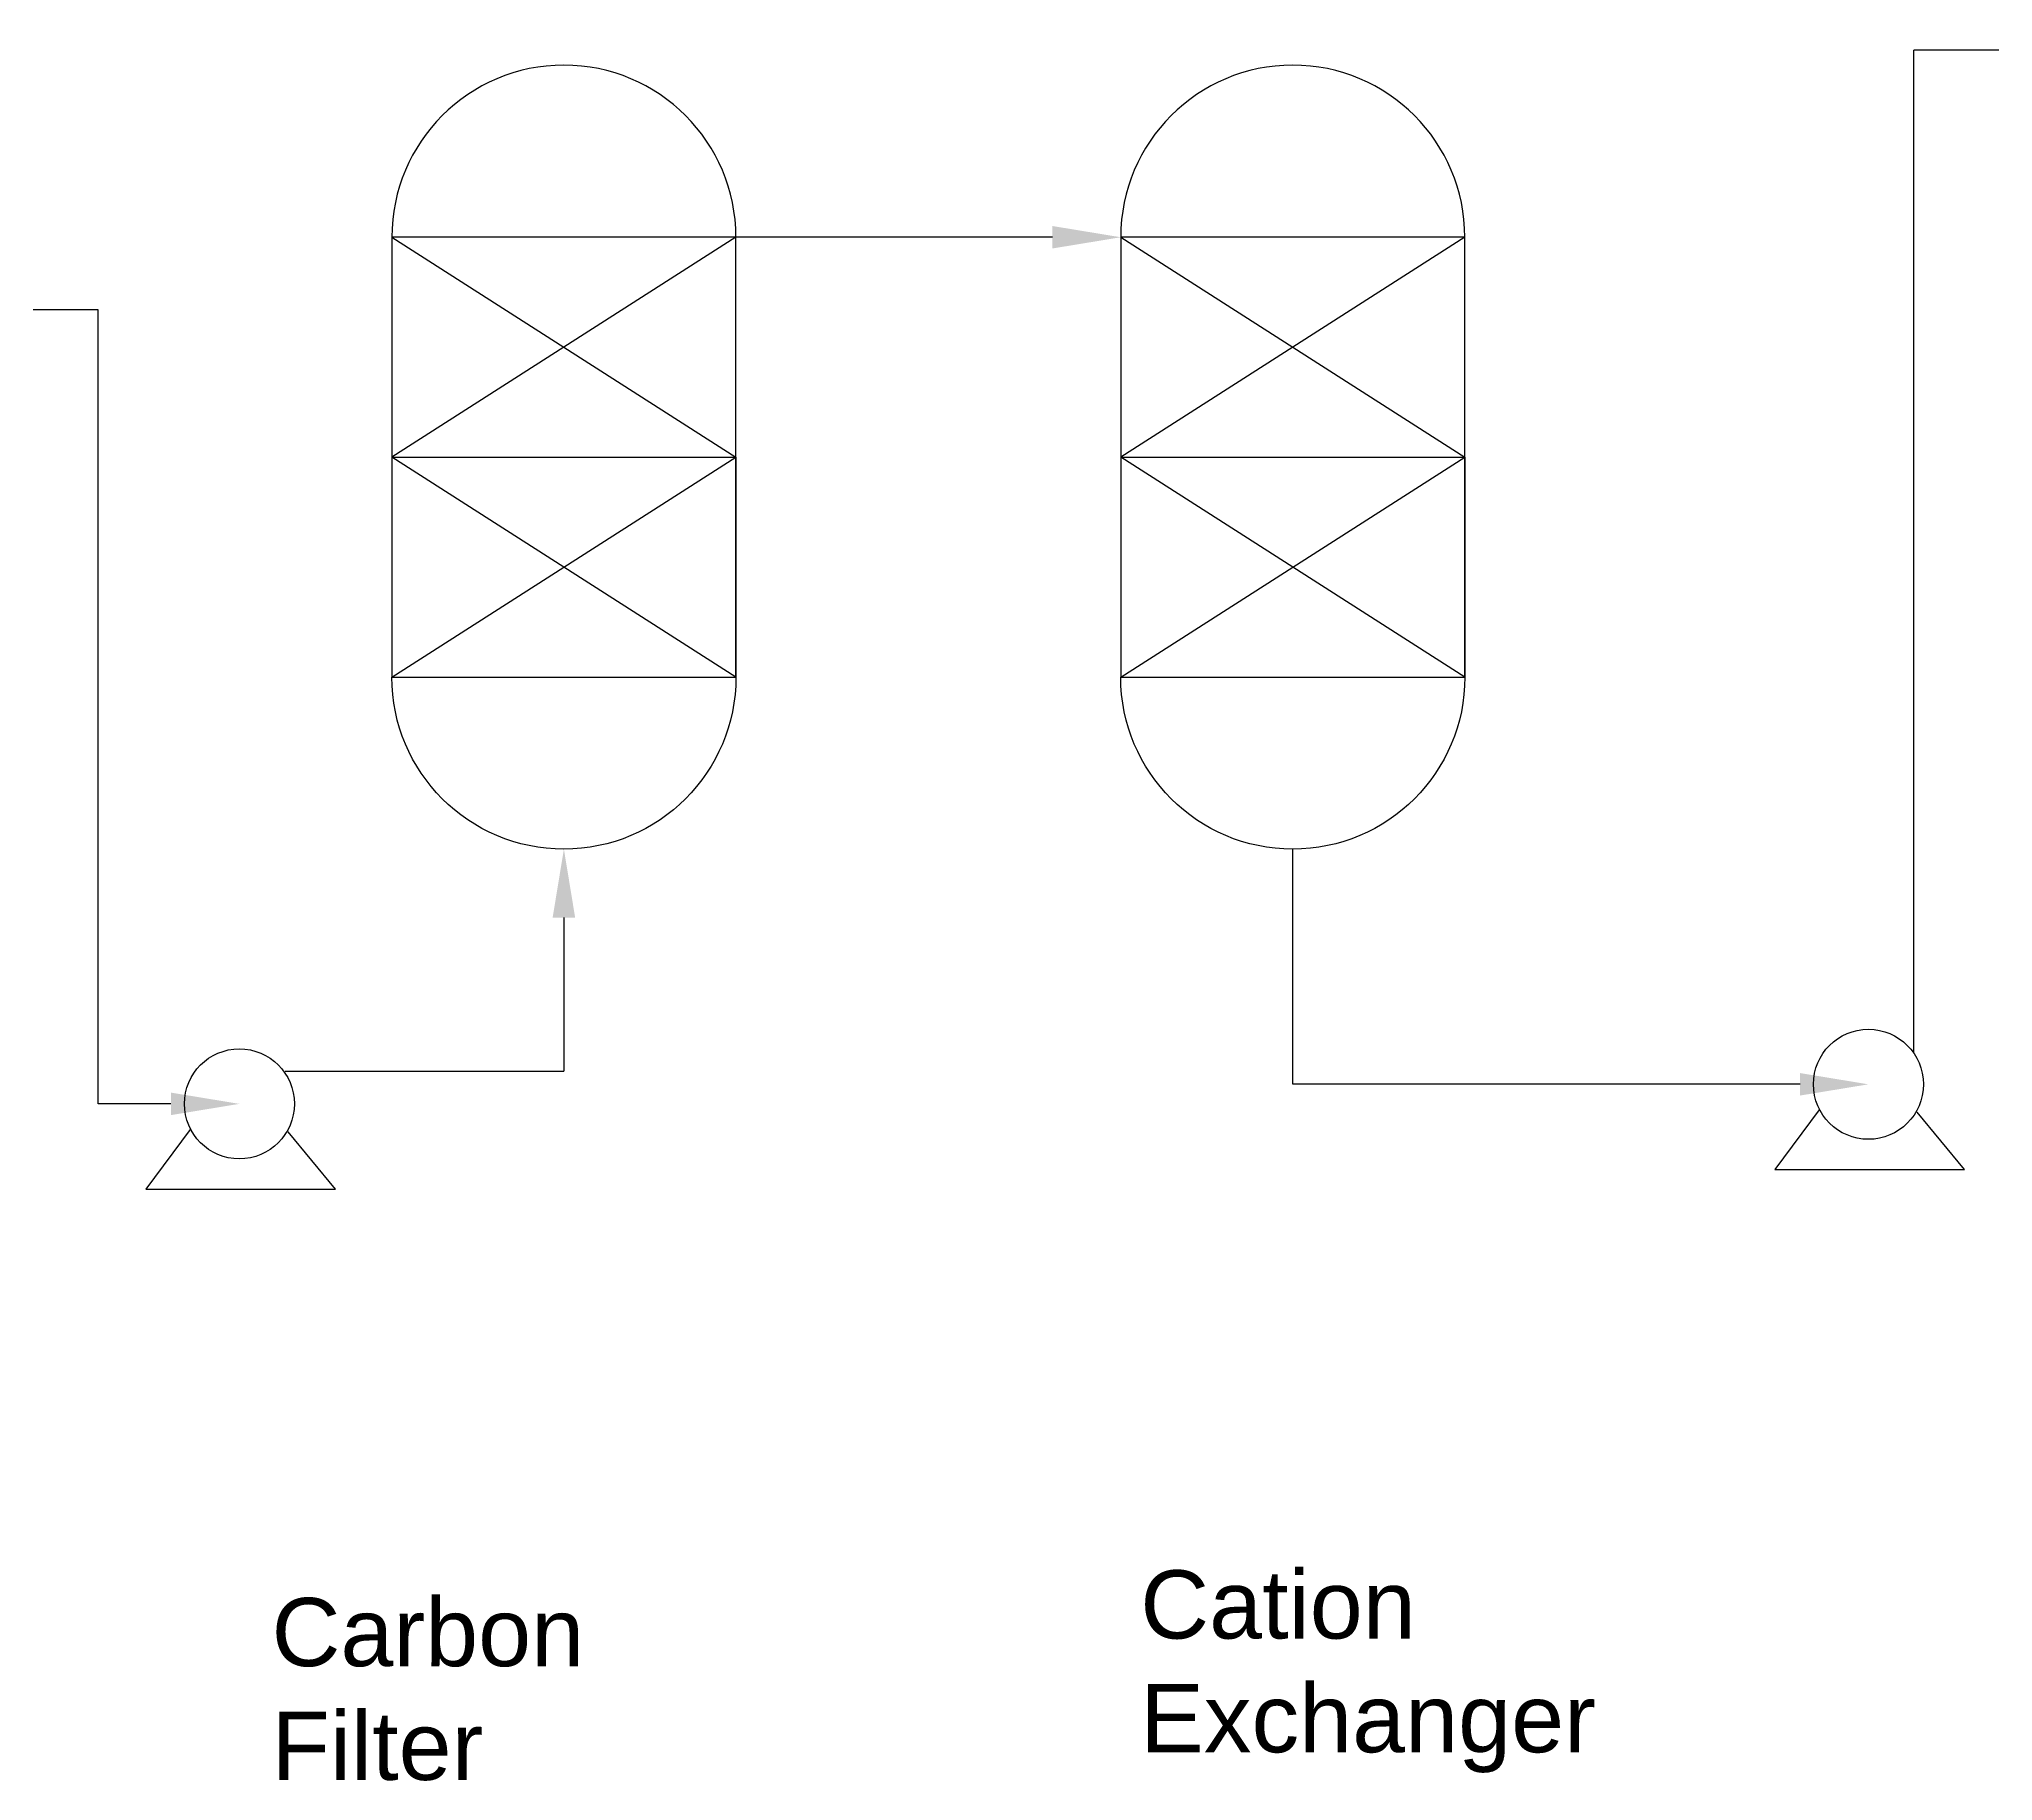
# Model space of a CAD drawing. Header units: millimetres. Extents: x 0 to 796, y 0 to 327.
# Drawn here: x 596.9 to 654.1, y 12.8 to 63.9 of the extents above; entities that cross this region are included whole.
import ezdxf
from ezdxf import colors
from ezdxf.entities.mleader import LeaderData, LeaderLine
from ezdxf.math import Vec2, Vec3

# ---------------------------------------------------------------- set-up
doc = ezdxf.new("R2010")
doc.units = ezdxf.units.MM
doc.header["$LTSCALE"] = 0.25
doc.header["$MEASUREMENT"] = 0
doc.styles.get("Standard").update_dxf_attribs({"font": 'arial.ttf', "height": 1.5})

msp = doc.modelspace()

# ---------------------------------------------------------------- linework, layer by layer
for p, q in [((651.817, 34.126), (651.817, 63.524)), ((607.196, 58.045), (607.196, 45.155)), ((617.285, 58.045), (607.196, 58.045)), ((607.196, 58.045), (617.285, 51.6)), ((617.285, 58.045), (607.196, 51.6)), ((617.285, 45.155), (617.285, 58.045)), ((617.285, 51.6), (617.285, 58.045)), ((628.566, 58.045), (628.566, 45.155)), ((638.654, 58.045), (628.566, 58.045)), ((628.566, 58.045), (638.654, 51.6)), ((638.654, 58.045), (628.566, 51.6)), ((638.654, 45.155), (638.654, 58.045)), ((638.654, 51.6), (638.654, 58.045)), ((598.585, 55.917), (595.454, 55.917)), ((607.196, 51.6), (617.285, 51.6)), ((607.196, 51.6), (607.196, 45.155)), ((607.196, 45.155), (617.285, 51.6)), ((617.285, 45.155), (607.196, 51.6)), ((617.285, 51.6), (617.285, 45.155)), ((628.566, 51.6), (638.654, 51.6)), ((628.566, 51.6), (628.566, 45.155)), ((628.566, 45.155), (638.654, 51.6)), ((638.654, 45.155), (628.566, 51.6)), ((638.654, 51.6), (638.654, 45.155)), ((607.196, 45.155), (617.285, 45.155)), ((628.566, 45.155), (638.654, 45.155)), ((604.066, 33.606), (612.241, 33.606)), ((649.046, 32.471), (647.74, 30.719)), ((653.299, 30.719), (651.919, 32.396)), ((601.288, 31.897), (599.982, 30.146)), ((605.541, 30.146), (604.161, 31.823)), ((647.74, 30.719), (653.299, 30.719)), ((599.982, 30.146), (605.541, 30.146))]:
    msp.add_line(p, q)
for centre in [(650.485, 33.217), (602.727, 32.644)]:
    msp.add_circle(centre, 1.612)
for centre in [(612.241, 58.045), (633.61, 58.045)]:
    msp.add_ellipse(centre, major_axis=(-5.044, 0), ratio=1, start_param=3.141593, end_param=6.283185)
at = {"extrusion": (0, 0, -1)}
for centre in [(612.241, 45.155), (633.61, 45.155)]:
    msp.add_ellipse(centre, major_axis=(-5.044, 0), ratio=1, start_param=3.141593, end_param=6.283185, dxfattribs=at)

# ---------------------------------------------------------------- texts
at = {"char_height": 2, "width": 0.20574, "attachment_point": 1}
for s, insert in [('Cation Exchanger', (629.139, 18.972)), ('Carbon Filter', (603.672, 18.162))]:
    msp.add_mtext(s, dxfattribs=dict(at, insert=insert))

# ---------------------------------------------------------------- leaders
ml = msp.add_multileader_mtext('Standard')
ml.set_content('')
ml.set_leader_properties()
ml.build(insert=Vec2(0, 0))
ml.multileader.update_dxf_attribs({"has_dogleg": 0, "dogleg_length": 0, "arrow_head_size": 2.005})
ctx = ml.context
ctx.base_point, ctx.char_height, ctx.arrow_head_size, ctx.landing_gap_size, ctx.plane_origin = Vec3(651.817, 63.524), 0.18, 2.005, 0.09, Vec3(664.265, 63.524)
notes = []
notes.append((ctx, [(0, (1, 1, 0), (651.817, 63.524), (-1, 0), 0, [(0, [(664.265, 63.524)], 0, [])])]))
ctx.mtext, ml.multileader.dxf.content_type = None, 0
ml = msp.add_multileader_mtext('Standard')
ml.set_content('')
ml.set_leader_properties()
ml.build(insert=Vec2(0, 0))
ml.multileader.update_dxf_attribs({"has_dogleg": 0, "dogleg_length": 0, "arrow_head_size": 2.005})
ctx = ml.context
ctx.base_point, ctx.char_height, ctx.arrow_head_size, ctx.landing_gap_size, ctx.plane_origin = Vec3(617.285, 58.045), 0.18, 2.005, 0.09, Vec3(628.566, 58.045)
notes.append((ctx, [(0, (1, 1, 0), (617.285, 58.045), (-1, 0), 0, [(0, [(628.566, 58.045)], 0, [])])]))
ctx.mtext, ml.multileader.dxf.content_type = None, 0
ml = msp.add_multileader_mtext('Standard')
ml.set_content('')
ml.set_leader_properties()
ml.build(insert=Vec2(0, 0))
ml.multileader.update_dxf_attribs({"has_dogleg": 0, "dogleg_length": 0, "arrow_head_size": 2.005})
ctx = ml.context
ctx.base_point, ctx.char_height, ctx.arrow_head_size, ctx.landing_gap_size, ctx.plane_origin = Vec3(598.585, 55.917), 0.18, 2.005, 0.09, Vec3(602.727, 32.644)
notes.append((ctx, [(1, (1, 1, 0), (598.585, 55.917), (1, 0), 0, [(0, [(602.727, 32.644), (598.585, 32.644)], 0, [])])]))
ctx.mtext, ml.multileader.dxf.content_type = None, 0
ml = msp.add_multileader_mtext('Standard')
ml.set_content('')
ml.set_leader_properties()
ml.build(insert=Vec2(0, 0))
ml.multileader.update_dxf_attribs({"has_dogleg": 0, "dogleg_length": 0, "arrow_head_size": 2.005})
ctx = ml.context
ctx.base_point, ctx.char_height, ctx.arrow_head_size, ctx.landing_gap_size, ctx.plane_origin = Vec3(612.241, 33.606), 0.18, 2.005, 0.09, Vec3(612.241, 40.111)
notes.append((ctx, [(0, (1, 1, 0), (612.241, 33.606), (1, 0), 0, [(0, [(612.241, 40.111)], 0, [])])]))
ctx.mtext, ml.multileader.dxf.content_type = None, 0
ml = msp.add_multileader_mtext('Standard')
ml.set_content('')
ml.set_leader_properties()
ml.build(insert=Vec2(0, 0))
ml.multileader.update_dxf_attribs({"has_dogleg": 0, "dogleg_length": 0, "arrow_head_size": 2.005})
ctx = ml.context
ctx.base_point, ctx.char_height, ctx.arrow_head_size, ctx.landing_gap_size, ctx.plane_origin = Vec3(633.61, 40.111), 0.18, 2.005, 0.09, Vec3(650.485, 33.217)
notes.append((ctx, [(0, (1, 1, 0), (633.61, 40.111), (1, 0), 0, [(0, [(650.485, 33.217), (633.61, 33.217)], 0, [])])]))
ctx.mtext, ml.multileader.dxf.content_type = None, 0
for ctx, leaders in notes:
    for number, flags, end, landing, length, lines in leaders:
        leader = LeaderData()
        leader.index, (leader.has_last_leader_line, leader.has_dogleg_vector, leader.attachment_direction) = number, flags
        leader.last_leader_point, leader.dogleg_vector, leader.dogleg_length = Vec3(end), Vec3(landing), length
        for number, points, colour, breaks in lines:
            line = LeaderLine()
            line.index, line.vertices, line.color, line.breaks = number, Vec3.list(points), colors.encode_raw_color(colour), breaks
            leader.lines.append(line)
        ctx.leaders.append(leader)

doc.saveas('drawing.dxf')
